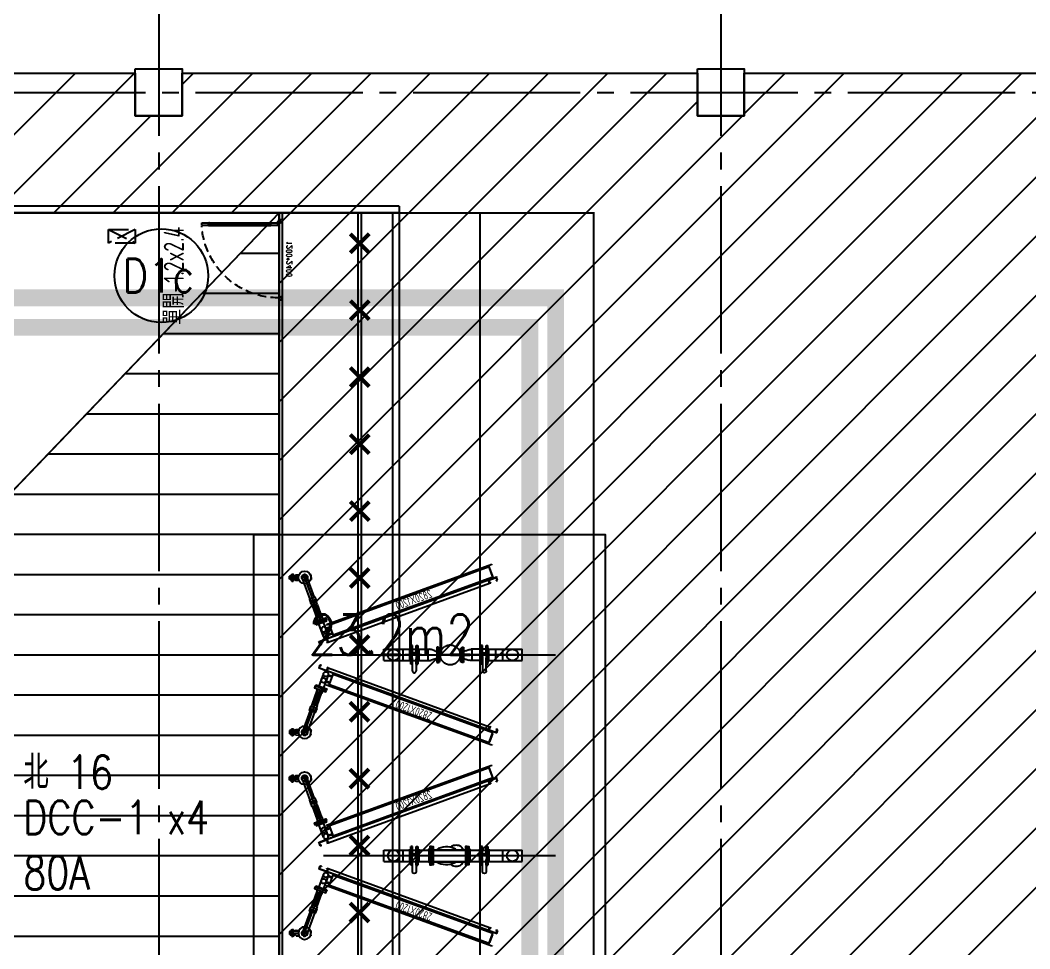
# Model space of a CAD drawing. Extents: x -18489 to 195597, y -1599 to 112111.
# Drawn here: x 20793 to 22302, y 6221 to 7608 of the extents above; entities that cross this region are included whole.
import ezdxf
from ezdxf.enums import TextEntityAlignment as Align

# ---------------------------------------------------------------- set-up
doc = ezdxf.new("R2010")
doc.units = 0
doc.header["$LTSCALE"] = 100
for name, pattern in [('188K-SM-03-F10-ARCH-PA-Y2257103$0$AP5A-SM-03-F20-ARCH-PA-Y2230801+Y2230803$0$ALL-PA-TXT-Y2221201$0$DASHED', [19.05, 12.7, -6.35]), ('188K-SM-07-F10-MECH-CR PIPE-Y2257103$0$XFM1Q20-200k$0$CENTER', [2, 1.25, -0.25, 0.25, -0.25]), ('X-S-FAB-L10$0$COL-CEN-LIN', [3.25, 2.5, -0.25, 0.25, -0.25]), ('X-S-FAB-L10$0$HIDDEN', [0.4, 0.3, -0.1])]:
    doc.linetypes.add(name, pattern=pattern)
for name, color, linetype in [('188K-SM-03-F10-ARCH-PA-Y2257103$0$K-0-Door-TXT', 53, 'Continuous'), ('188K-SM-03-F10-ARCH-PA-Y2257103$0$K-AREA', 53, 'Continuous'), ('188K-SM-03-F10-ARCH-PA-Y2257103$0$K-Door', 53, 'Continuous'), ('188K-SM-03-F10-ARCH-PA-Y2257103$0$K-P1S-4.2-單抗', 53, 'Continuous'), ('188K-SM-03-F10-ARCH-PA-Y2257103$0$K-TXT', 53, 'Continuous'), ('188K-SM-03-F10-ARCH-PA-Y2257103$0$K-岩棉 2hr 7.5-單抗', 53, 'Continuous'), ('188K-SM-03-F10-ARCH-PA-Y2257103$0$K-拆除', 53, 'Continuous'), ('188K-SM-07-F10-MECH-CR PIPE-Y2257103$0$00_AC_CHS_12℃', 4, 'Continuous'), ('188K-SM-07-F10-MECH-CR PIPE-Y2257103$0$00_AC_CHS_20℃', 3, 'Continuous'), ('188K-SM-07-F10-MECH-CR PIPE-Y2257103$0$00_DCC', 7, 'Continuous'), ('188K-SM-07-F10-MECH-CR PIPE-Y2257103$0$00_閥站分組', 1, 'Continuous'), ('188K-SM-07-F10-MECH-CR PIPE-Y2257103$0$XFM1Q20-200k$0$U-PCW-V', 2, 'Continuous'), ('X-S-FAB-L10$0$0-DIM-TXT', 8, 'Continuous'), ('X-S-FAB-L10$0$04', 8, 'Continuous'), ('X-S-FAB-L10$0$BLOCK', 8, 'Continuous'), ('X-S-FAB-L10$0$CCL', 8, 'X-S-FAB-L10$0$COL-CEN-LIN'), ('X-S-FAB-L10$0$COL-S', 8, 'Continuous'), ('X-S-FAB-L10$0$DIM-SEC', 8, 'Continuous'), ('X-S-FAB-L10$0$HATCH-L', 8, 'Continuous'), ('X-S-FAB-L10$0$OPEN-UP', 8, 'X-S-FAB-L10$0$HIDDEN'), ('X-S-FAB-L10$0$PEN4', 8, 'Continuous')]:
    doc.layers.add(name, color=color, linetype=linetype)
doc.styles.add('188K-SM-03-F10-ARCH-PA-Y2257103$0$AA-TXT', font='isocp.shx', dxfattribs={"width": 0.8, "bigfont": 'chineset.shx'})
doc.styles.add('188K-SM-03-F10-ARCH-PA-Y2257103$0$AP5A-SM-03-F20-ARCH-PA-Y2230801+Y2230803$0$ALL-PA-TXT-Y2221201$0$Standard', font='txt.shx', dxfattribs={"bigfont": 'chineset.shx'})
doc.styles.add('188K-SM-03-F10-ARCH-PA-Y2257103$0$Standard', font='txt.shx', dxfattribs={"bigfont": 'chineset.shx'})
doc.styles.add('188K-SM-07-F10-MECH-CR PIPE-Y2257103$0$XFM1Q20-200k$0$12P7-XCM2P10$0$AA-TXT', font='simplex.shx', dxfattribs={"bigfont": 'china.shx'})
doc.styles.add('188K-SM-07-F10-MECH-CR PIPE-Y2257103$0$XFM1Q20-200k$0$aa-txt', font='isocp.shx', dxfattribs={"bigfont": 'chineset.shx'})
doc.styles.add('X-S-FAB-L10$0$CHINA', font='simplex.shx', dxfattribs={"width": 0.75, "bigfont": 'chineset.shx'})
doc.styles.add('X-S-FAB-L10$0$Standard', font='', dxfattribs={"width": 0.8})
doc.styles.add('X-S-FAB-L10$0$TG_NOTE_TEXT', font='simplex.shx', dxfattribs={"width": 0.75, "bigfont": 'chineset.shx'})
doc.styles.get('X-S-FAB-L10$0$Standard').set_extended_font_data('Microsoft JhengHei')

# ---------------------------------------------------------------- blocks, each defined once
blk = doc.blocks.new('X-S-FAB-L10$0$FAB2-L05')
at = {"layer": 'X-S-FAB-L10$0$CCL'}
for p, q in [((-5160, 11005), (-5160, 0)), ((-4320, 11005), (-4320, 0)), ((-26880, 8220), (1210, 8220))]:
    blk.add_line(p, q, dxfattribs=at)
at = {"layer": 'X-S-FAB-L10$0$COL-S'}
for points in [[(-5195, 8255), (-5125, 8255), (-5125, 8185), (-5195, 8185)], [(-4355, 8255), (-4285, 8255), (-4285, 8185), (-4355, 8185)]]:
    blk.add_lwpolyline(points, close=True, dxfattribs=at)
blk = doc.blocks.new('*U225')
blk.add_lwpolyline([(0, 0.5), (65.247, 0.5), (65.554, 0.09), (65.554, 0.3), (65.554, 0.818), (65.796, 0.5, 0.234256), (65.797, 0.5), (131.109, 0.5)], format="xyb")
blk = doc.blocks.new('X-S-FAB-L10')
at = {"layer": 'X-S-FAB-L10$0$PEN4'}
h = blk.add_hatch(dxfattribs=at)
h.set_pattern_fill('LINE', color=256, scale=480)
h.set_pattern_definition([(0, (0, 0), (0, 60), [])])
h.paths.add_polyline_path([(16745, -35), (15995, -35), (15995, 35), (15925, 35), (15925, -35), (15155, -35), (15155, 35), (15085, 35), (15085, -35), (15155, -35), (15155, -250), (13920, -250), (19914.055, 6000), (21180, 7320), (21180, 5520), (23465, 5520), (23485, 3587.5), (24315, 3587.5), (24315, 1870), (17075, 1870), (17075, 2060), (16745, 2060), (16745, -21.034)])
at = {"layer": 'DefPoints'}
blk.add_lwpolyline([(16745, -35), (15995, -35), (15995, 35), (15925, 35), (15925, -35), (15155, -35), (15155, 35), (15085, 35), (15085, -35), (15155, -35), (15155, -250), (13920, -250), (19914.055, 6000), (21180, 7320), (21180, 5520), (23465, 5520), (23485, 3587.5), (24315, 3587.5), (24315, 1870), (17075, 1870), (17075, 2060), (16745, 2060), (16745, -21.034)], close=True, dxfattribs=at)
at = {"layer": 'X-S-FAB-L10$0$04'}
for p, q in [((20195, 7528.8), (20965, 7528.8)), ((20965, 7528.8), (20965, 7465)), ((21035, 7465), (21035, 7528.8)), ((21035, 7528.8), (21805, 7528.8)), ((21805, 7528.8), (21805, 7465)), ((21875, 7465), (21875, 7528.8)), ((21875, 7528.8), (22645, 7528.8)), ((20965, 7465), (21035, 7465)), ((21805, 7465), (21875, 7465)), ((21180, 7320), (19200, 7320)), ((21180, 5520), (21180, 7320))]:
    blk.add_line(p, q, dxfattribs=at)
at = {"layer": 'X-S-FAB-L10$0$COL-S'}
for p, q in [((20965, 7535), (21035, 7535)), ((20965, 7465), (20965, 7535)), ((21035, 7535), (21035, 7465)), ((21805, 7535), (21875, 7535)), ((21805, 7465), (21805, 7535)), ((21875, 7535), (21875, 7465)), ((21035, 7465), (20965, 7465)), ((21875, 7465), (21805, 7465))]:
    blk.add_line(p, q, dxfattribs=at)
at = {"layer": 'X-S-FAB-L10$0$HATCH-L', "linetype": 'Continuous'}
for p, q in [((20666.64, 7320), (20875.44, 7528.8)), ((20755.029, 7320), (20963.829, 7528.8)), ((20931.806, 7320), (21140.606, 7528.8)), ((21020.194, 7320), (21228.994, 7528.8)), ((21035, 7511.583), (21052.217, 7528.8)), ((21108.582, 7320), (21317.382, 7528.8)), ((21180, 7303.029), (21405.771, 7528.8)), ((21180, 7214.641), (21494.159, 7528.8)), ((21180, 7126.253), (21582.547, 7528.8)), ((21180, 7037.864), (21670.936, 7528.8)), ((21180, 6949.476), (21759.324, 7528.8)), ((21180, 6684.311), (22024.489, 7528.8)), ((21180, 6595.923), (22112.877, 7528.8)), ((21180, 6507.534), (22201.266, 7528.8)), ((21180, 6419.146), (22289.654, 7528.8)), ((21180, 6330.758), (22378.042, 7528.8)), ((21180, 6242.369), (22466.431, 7528.8)), ((21180, 6153.981), (22554.819, 7528.8)), ((21180, 6065.593), (22643.207, 7528.8)), ((21180, 5888.816), (22819.984, 7528.8)), ((21180, 5800.428), (22908.372, 7528.8)), ((21180, 5712.039), (22996.761, 7528.8)), ((21180, 5623.651), (23085.149, 7528.8)), ((21180, 5535.262), (23173.538, 7528.8)), ((21253.126, 5520), (23261.926, 7528.8)), ((21341.514, 5520), (23350.314, 7528.8)), ((21429.903, 5520), (23438.703, 7528.8)), ((21875, 7467.699), (21936.101, 7528.8)), ((21180, 6861.088), (21805, 7486.088)), ((21518.291, 5520), (23485, 7486.709)), ((20843.417, 7320), (20988.417, 7465)), ((21180, 6772.699), (21872.301, 7465)), ((21180, 5977.204), (22667.796, 7465))]:
    blk.add_line(p, q, dxfattribs=at)
at = {"layer": 'X-S-FAB-L10$0$OPEN-UP'}
for p, q in [((20925, 7295), (20965, 7275)), ((20965, 7295), (20925, 7275)), ((20925, 7295), (20965, 7295)), ((20925, 7275), (20925, 7295)), ((20965, 7295), (20965, 7275)), ((20965, 7275), (20925, 7275))]:
    blk.add_line(p, q, dxfattribs=at)
at = {"layer": 'X-S-FAB-L10$0$BLOCK'}
blk.add_blockref('X-S-FAB-L10$0$FAB2-L05', (26160, -720), dxfattribs=at)
at = {"layer": 'X-S-FAB-L10$0$DIM-SEC', "xscale": 79.99999999999999, "yscale": 79.99999999999999, "zscale": 79.99999999999999, "rotation": 46.19751215650524}
blk.add_blockref('*U225', (13948.869, -277.687), dxfattribs=at)
at = {"style": 'X-S-FAB-L10$0$TG_NOTE_TEXT', "width": 0.5, "flags": 1}
for p in [(7463.301, 9020), (18268.251, 8649), (11197.77, 4800.167), (16485.801, 4800.167), (25420.27, 2635), (13360, 320.001, 0), (7463.301, -33.333)]:
    blk.add_attdef('WH', text='', height=20, dxfattribs=at).set_placement(p, align=Align.BOTTOM_LEFT)
at = {"width": 0.5}
for style, p in [('X-S-FAB-L10$0$TG_NOTE_TEXT', (7585, 9020)), ('X-S-FAB-L10$0$TG_NOTE_TEXT', (18389.95, 8649)), ('X-S-FAB-L10$0$TG_NOTE_TEXT', (11117.5, 4813.5)), ('X-S-FAB-L10$0$TG_NOTE_TEXT', (16607.5, 4813.5)), ('X-S-FAB-L10$0$TG_NOTE_TEXT', (25350, 2635)), ('X-S-FAB-L10$0$Standard', (13129.375, 325.001, 0)), ('X-S-FAB-L10$0$TG_NOTE_TEXT', (7585, -20))]:
    blk.add_attdef('DESC', text='', height=10, dxfattribs=dict(at, style=style)).set_placement(p, align=Align.BOTTOM_LEFT)
for tag, style, p in [('TYPE', 'X-S-FAB-L10$0$TG_NOTE_TEXT', (7619.286, 9020)), ('NO', 'X-S-FAB-L10$0$TG_NOTE_TEXT', (7650.095, 9020)), ('TYPE', 'X-S-FAB-L10$0$TG_NOTE_TEXT', (18424.236, 8649)), ('NO', 'X-S-FAB-L10$0$TG_NOTE_TEXT', (18455.045, 8649)), ('NO', 'X-S-FAB-L10$0$TG_NOTE_TEXT', (11088.595, 4813.5)), ('TYPE', 'X-S-FAB-L10$0$TG_NOTE_TEXT', (11151.786, 4813.5)), ('TYPE', 'X-S-FAB-L10$0$TG_NOTE_TEXT', (16641.786, 4813.5)), ('NO', 'X-S-FAB-L10$0$TG_NOTE_TEXT', (16672.595, 4813.5)), ('NO', 'X-S-FAB-L10$0$TG_NOTE_TEXT', (25313, 2635)), ('TYPE', 'X-S-FAB-L10$0$TG_NOTE_TEXT', (25350, 2635)), ('NO', 'X-S-FAB-L10$0$Standard', (13100, 320.001, 0)), ('TYPE', 'X-S-FAB-L10$0$Standard', (13129.375, 320.001, 0)), ('TYPE', 'X-S-FAB-L10$0$TG_NOTE_TEXT', (7619.286, -20)), ('NO', 'X-S-FAB-L10$0$TG_NOTE_TEXT', (7650.095, -20))]:
    blk.add_attdef(tag, text='', height=10, dxfattribs=dict(at, style=style)).set_placement(p, align=Align.BOTTOM_RIGHT)
at = {"style": 'X-S-FAB-L10$0$TG_NOTE_TEXT', "width": 0.5, "flags": 1}
for rotation, p in [(180, (43, 7480)), (180, (943, 7480)), (90, (24310, 3717.77)), (270, (17080, 1711.699))]:
    blk.add_attdef('WH', text='', height=20, rotation=rotation, dxfattribs=at).set_placement(p, align=Align.BOTTOM_LEFT)
at = {"width": 0.5}
for rotation, style, p in [(180, 'X-S-FAB-L10$0$Standard', (317.625, 7480)), (180, 'X-S-FAB-L10$0$Standard', (1217.625, 7480)), (90, 'X-S-FAB-L10$0$TG_NOTE_TEXT', (24310, 3647.5)), (270, 'X-S-FAB-L10$0$TG_NOTE_TEXT', (17080, 1605))]:
    blk.add_attdef('DESC', text='', height=10, rotation=rotation, dxfattribs=dict(at, style=style)).set_placement(p, align=Align.BOTTOM_LEFT)
for tag, rotation, style, p in [('TYPE', 180, 'X-S-FAB-L10$0$Standard', (317.625, 7480)), ('NO', 180, 'X-S-FAB-L10$0$Standard', (347, 7480)), ('TYPE', 180, 'X-S-FAB-L10$0$Standard', (1217.625, 7480)), ('NO', 180, 'X-S-FAB-L10$0$Standard', (1247, 7480)), ('TYPE', 90, 'X-S-FAB-L10$0$TG_NOTE_TEXT', (24310, 3647.5)), ('NO', 90, 'X-S-FAB-L10$0$TG_NOTE_TEXT', (24310, 3610.5)), ('TYPE', 270, 'X-S-FAB-L10$0$TG_NOTE_TEXT', (17080, 1605)), ('NO', 270, 'X-S-FAB-L10$0$TG_NOTE_TEXT', (17080, 1573))]:
    blk.add_attdef(tag, text='', height=10, rotation=rotation, dxfattribs=dict(at, style=style)).set_placement(p, align=Align.BOTTOM_RIGHT)
at = {"layer": 'X-S-FAB-L10$0$0-DIM-TXT', "style": 'X-S-FAB-L10$0$CHINA', "width": 0.75}
for p in [(667.414, 7855.1, -2689.4), (22627.353, 6728.814), (25644.722, 6728.814), (24778.787, 5569.051), (1118.252, 4980), (417.801, 4594.623), (23874.84, 4355), (22927.43, 4330.122), (23749.869, 3901.367), (417.801, 3765.236), (1118.252, 3730), (417.801, 3115.79), (536.882, 2227.832), (16908.994, 1782.652), (888.445, 880.466), (16977.43, 750), (18878.841, 750), (25641.221, 553.233), (21364.03, 526.894)]:
    blk.add_attdef('HIG', text='', height=80, dxfattribs=at).set_placement(p, align=Align.MIDDLE_LEFT)
blk = doc.blocks.new('188K-SM-07-F10-MECH-CR PIPE-Y2257103$0$XFM1P20-200k$0$005')
at = {"layer": '188K-SM-07-F10-MECH-CR PIPE-Y2257103$0$00_DCC'}
h = blk.add_hatch(dxfattribs=at)
h.set_pattern_fill('AR-HBONE', color=60, scale=0.430893, angle=360, style=0)
h.set_pattern_definition([(135, (-2258.2576, -4619.8331), (-8e-16, 2.4374981), [5.1707143, -1.7235714]), (45, (-2259.4764, -4618.6144), (-8e-16, 2.4374981), [5.1707143, -1.7235714])])
h.paths.add_polyline_path([(21.88125, -3.01625), (21.88125, 3.01625), (5.88125, 3.01625), (5.88125, -3.01625)])
edge = h.paths.add_edge_path(flags=17)
edge.add_line((21.88125, 3.01625), (21.88125, -3.01625))
at = {"layer": '188K-SM-07-F10-MECH-CR PIPE-Y2257103$0$00_DCC', "color": 60}
for p, q in [((5.88125, 3.31625), (3, 3.31625)), ((5.88125, 3.31625), (5.88125, -3.31625)), ((21.88125, 3.01625), (5.88125, 3.01625)), ((5.88125, 3.01625), (5.88125, -3.01625)), ((21.88125, 3.31625), (24.7625, 3.31625)), ((21.88125, 3.31625), (21.88125, -3.31625)), ((21.88125, 3.01625), (21.88125, -3.01625)), ((21.88125, -3.01625), (21.88125, 3.01625)), ((28.2625, 3.31625), (24.7625, 3.31625)), ((28.2625, 3.31625), (28.2625, -3.31625)), ((5.88125, -3.31625), (3, -3.31625)), ((21.88125, -3.01625), (5.88125, -3.01625)), ((21.88125, -3.31625), (28.2625, -3.31625)), ((28.2625, -3.31625), (25.38125, -3.31625))]:
    blk.add_line(p, q, dxfattribs=at)
for points in [[(0, -7.6), (0, 7.6), (2.38125, 7.6), (2.38125, -7.6), (0, -7.6)], [(2.38125, 3.8975), (3, 3.8975), (3, -3.8975), (2.38125, -3.8975)]]:
    blk.add_lwpolyline(points, dxfattribs=at)
blk = doc.blocks.new('188K-SM-07-F10-MECH-CR PIPE-Y2257103$0$DCC_配管')
at = {"layer": '188K-SM-07-F10-MECH-CR PIPE-Y2257103$0$00_DCC', "color": 60}
for p, q in [((-64.6, 32.3, 0), (-64.6, 32.3, 0)), ((-63.2, 32.5, 0), (-58.3, 28.6, 0)), ((-73.6, 16.7, 0), (-78, 11.1, 0)), ((-77.8, 15.6, 0), (-75.1, 19, 0)), ((-71.2, 26.7, 0), (-62.1, 19.5, 0)), ((-63, 27.7, 0), (-70.3, 18.5, 0)), ((-36.4, 8.8), (-67.7, 19.6, 0)), ((-66.7, 23.1, 0), (-3.2, 1.1)), ((-34, 15.7), (-65.5, 26.6, 0)), ((-58.2, 27.2, 0), (-58.2, 27.2, 0)), ((-80.7, 9.1, 0), (-82.5, 6.8, 0)), ((-78.8, 3.9, 0), (-82.5, 6.8, 0)), ((-82.4, 11.2, 0), (-81.4, 12.6, 0)), ((-74.5, 5, 0), (-82.4, 11.2, 0)), ((-82.4, 10.5, 0), (-82.1, 10.8, 0)), ((-81.7, 9.8, 0), (-82.3, 10.3, 0)), ((-82.2, 8.1, 0), (-81.9, 8.5, 0)), ((-81.8, 7.8, 0), (-82.2, 8.1, 0)), ((-82.1, 10.3, 0), (-81.9, 10.7, 0)), ((-81.5, 8.2, 0), (-81.9, 8.5, 0)), ((-81.7, 10, 0), (-81.4, 10.3, 0)), ((-81.5, 9.8, 0), (-81.2, 10.1, 0)), ((-81.4, 12.6, 0), (-73.5, 6.3, 0)), ((-80.7, 12.7, 0), (-80.9, 12.4, 0)), ((-80.4, 12.5, 0), (-80.7, 12.2, 0)), ((-77, 6.2, 0), (-80.7, 9.1, 0)), ((-79.8, 12.1, 0), (-80.5, 12.7, 0)), ((-80, 12.1, 0), (-80.2, 11.8, 0)), ((-79.8, 12, 0), (-80, 11.7, 0)), ((-79.4, 8.8, 0), (-79.7, 8.3, 0)), ((-77, 13.5, 0), (-79.1, 10.8, 0)), ((-77, 6.2, 0), (-78.8, 3.9, 0)), ((-78.1, 4.8, 0), (-77.6, 4.5, 0)), ((-77.6, 7.4, 0), (-78, 7, 0)), ((-77.8, 5.2, 0), (-77.3, 4.9, 0)), ((-77.7, 14.1, 0), (-77.2, 13.8, 0)), ((-77.6, 4.5, 0), (-77.3, 4.9, 0)), ((-76.1, 5.6, 0), (-75.9, 5.9, 0)), ((-76.1, 5.4, 0), (-75.4, 4.9, 0)), ((-75.9, 5.4, 0), (-75.7, 5.7, 0)), ((-73.6, 10.8, 0), (-75.7, 8.2, 0)), ((-71.3, 14.9, 0), (-75.6, 9.3, 0)), ((-75.5, 5.1, 0), (-75.2, 5.4, 0)), ((-75.3, 4.9, 0), (-75, 5.2, 0)), ((-74.4, 7.8, 0), (-74.7, 7.4, 0)), ((-74.2, 7.6, 0), (-74.5, 7.3, 0)), ((-74.5, 5, 0), (-73.5, 6.3, 0)), ((-74.2, 7.8, 0), (-73.6, 7.2, 0)), ((-73.8, 7.2, 0), (-74, 6.9, 0)), ((-73.5, 7.1, 0), (-73.8, 6.7, 0)), ((-72.8, 10.3, 0), (-73.3, 10.7, 0)), ((-71.4, 10.5, 0), (-68.7, 13.9, 0)), ((1.2, 3.4), (-1.2, -3.4))]:
    blk.add_line(p, q, dxfattribs=at)
at = {"layer": '188K-SM-07-F10-MECH-CR PIPE-Y2257103$0$00_DCC', "color": 60, "elevation": 0}
for points in [[(-27.6, 14.6), (-33.6, 16.7), (-36.7, 7.8), (-30.7, 5.7)], [(-28.3, 14.8), (-27.6, 14.6), (-30.7, 5.7), (-31.4, 5.9)]]:
    blk.add_lwpolyline(points, dxfattribs=at)
at = {"layer": '188K-SM-07-F10-MECH-CR PIPE-Y2257103$0$00_DCC', "color": 60}
for centre, radius in [((-66.6, 23.1, 0), 9.44), ((-66.6, 23.1, 0), 4.44), ((-66.7, 23.1, 0), 3.65)]:
    blk.add_circle(centre, radius, dxfattribs=at)
for centre, radius, start, end in [((-63.8, 31.7, 0), 1, 51.7097, 141.7097), ((-77.1, 14.9, 0), 1, 141.7097, 231.7097), ((-65.3, 24.9, 0), 2.22, 232.789, 50.6303), ((-58.9, 27.9, 0), 1, 321.7097, 51.7097), ((-82.2, 10.4, 0), 0.143, 154.39, 309.0293), ((-82.2, 10.9, 0), 0.143, 334.39, 51.7097), ((-82, 10.7, 0), 0.143, 334.39, 129.0293), ((-81.7, 10.4, 0), 0.406, 188.1068, 275.3125), ((-81.8, 10.3, 0), 0.406, 8.1068, 95.3125), ((-81.6, 9.9, 0), 0.143, 154.39, 309.0293), ((-81.4, 10.2, 0), 0.143, 334.39, 129.0293), ((-81.1, 10, 0), 0.143, 51.7097, 129.0293), ((-81, 12.5, 0), 0.143, 231.7097, 309.0293), ((-80.8, 12.3, 0), 0.143, 154.39, 309.0293), ((-80.6, 12.6, 0), 0.143, 334.39, 129.0293), ((-80.3, 12.2, 0), 0.406, 188.1068, 275.3125), ((-80.4, 12.1, 0), 0.406, 8.1068, 95.3125), ((-80.1, 11.8, 0), 0.143, 154.39, 309.0293), ((-79.9, 12, 0), 0.143, 334.39, 129.0293), ((-79.9, 11.6, 0), 0.143, 154.39, 231.7097), ((-78.8, 11.8, 0), 1, 231.7097, 321.7097), ((-77.8, 13, 0), 1, 321.7097, 51.7097), ((-76, 5.5, 0), 0.143, 154.39, 309.0293), ((-76, 6, 0), 0.143, 334.39, 51.7097), ((-75.8, 5.8, 0), 0.143, 334.39, 129.0293), ((-75.5, 5.5, 0), 0.406, 188.1068, 275.3125), ((-74.8, 8.7, 0), 1, 141.7097, 231.7097), ((-75.6, 5.3, 0), 0.406, 8.1068, 95.3125), ((-75.3, 5, 0), 0.143, 154.39, 309.0293), ((-75.1, 5.3, 0), 0.143, 334.39, 129.0293), ((-74.9, 5.1, 0), 0.143, 51.7097, 129.0293), ((-74.8, 7.5, 0), 0.143, 231.7097, 309.0293), ((-73.9, 9.9, 0), 1, 51.7097, 141.7097), ((-74.6, 7.4, 0), 0.143, 154.39, 309.0293), ((-74.1, 7.3, 0), 0.406, 188.1068, 275.3125), ((-74.3, 7.6, 0), 0.143, 334.39, 129.0293), ((-74.2, 7.2, 0), 0.406, 8.1068, 95.3125), ((-73.9, 6.9, 0), 0.143, 154.39, 309.0293), ((-73.7, 7.1, 0), 0.143, 334.39, 129.0293), ((-73.7, 6.7, 0), 0.143, 154.39, 231.7097), ((-72.2, 11.1, 0), 1, 231.7097, 321.7097)]:
    blk.add_arc(centre, radius, start, end, dxfattribs=at)
at = {"layer": '188K-SM-07-F10-MECH-CR PIPE-Y2257103$0$00_DCC', "color": 60, "xscale": 1.210111893907765, "yscale": 1.210111893907765, "zscale": 1.210111893907765, "rotation": 160.8548292855056}
blk.add_blockref('188K-SM-07-F10-MECH-CR PIPE-Y2257103$0$XFM1P20-200k$0$005', (0, 0), dxfattribs=at)
blk = doc.blocks.new('188K-SM-07-F10-MECH-CR PIPE-Y2257103$0$DCC-1_2.82x1.2')
at = {"layer": '188K-SM-07-F10-MECH-CR PIPE-Y2257103$0$00_DCC', "color": 24}
for p, q in [((278, 32.1), (260.5, 32.1)), ((260.5, 30.3), (260.5, 32.1)), ((278, 30.3), (260.5, 30.3)), ((265.6, 10.2), (265.6, 30.3)), ((272.9, 10.2), (272.9, 30.3)), ((278, 30.3), (278, 32.1)), ((0, 25), (263, 25.1)), ((0, 24), (0, 25)), ((5, 25), (5, 5)), ((5, 25), (5, 5)), ((5, 23), (259, 23.1)), ((5, 8.6), (5, 21.4)), ((259, 25.1), (259, 5.1)), ((265.6, 20.6), (259, 20.6)), ((265.6, 19.4), (259, 19.4)), ((263, 25.1), (263, 24.1)), ((0, 6), (0, 5)), ((0, 5), (282, 5.1)), ((5, 7), (259, 7.1)), ((265.6, 10.8), (259, 10.8)), ((265.6, 9.6), (259, 9.6)), ((282, 5.1), (282, 6.1))]:
    blk.add_line(p, q, dxfattribs=at)
at = {"layer": '188K-SM-07-F10-MECH-CR PIPE-Y2257103$0$00_DCC'}
for p, q in [((0, 0), (0, 5)), ((0, 5), (12.5, 5)), ((2, 0), (0, 0)), ((12.2, 4.7), (0.3, 4.7)), ((0.3, 4.7), (0.3, 0.3)), ((0.3, 0.3), (2, 0.3)), ((2, 0.3), (2, 0)), ((10.5, 0), (10.5, 0.3)), ((10.5, 0.3), (12.2, 0.3)), ((12.5, 0), (10.5, 0)), ((12.2, 0.3), (12.2, 4.7)), ((12.5, 5), (12.5, 0)), ((12.5, 0), (12.5, 5)), ((269.5, 5.1), (269.5, 0.1)), ((269.5, 0.1), (269.5, 5.1)), ((269.5, 5.1), (282, 5.1)), ((271.5, 0.1), (269.5, 0.1)), ((281.7, 4.8), (269.8, 4.8)), ((269.8, 4.8), (269.8, 0.4)), ((269.8, 0.4), (271.5, 0.4)), ((271.5, 0.4), (271.5, 0.1)), ((280, 0.1), (280, 0.4)), ((280, 0.4), (281.7, 0.4)), ((282, 0.1), (280, 0.1)), ((281.7, 0.4), (281.7, 4.8)), ((282, 5.1), (282, 0.1))]:
    blk.add_line(p, q, dxfattribs=at)
at = {"layer": '188K-SM-07-F10-MECH-CR PIPE-Y2257103$0$00_DCC', "color": 3}
for p, q in [((12.5, 5), (269.5, 5.1)), ((269.5, 0.1), (12.5, 0))]:
    blk.add_line(p, q, dxfattribs=at)
at = {"layer": '188K-SM-07-F10-MECH-CR PIPE-Y2257103$0$00_DCC'}
blk.add_lwpolyline([(2, -0.2), (2, 0)], dxfattribs=at)
at = {"layer": '188K-SM-07-F10-MECH-CR PIPE-Y2257103$0$00_DCC', "color": 24}
for centre in [(269.3, 20), (269.3, 10.2)]:
    blk.add_circle(centre, 3.65, dxfattribs=at)
at = {"layer": '188K-SM-07-F10-MECH-CR PIPE-Y2257103$0$00_DCC', "xscale": -1, "rotation": 70.85482928510034}
blk.add_blockref('188K-SM-07-F10-MECH-CR PIPE-Y2257103$0$DCC_配管', (269.3, 32.1), dxfattribs=at)
at = {"layer": '188K-SM-07-F10-MECH-CR PIPE-Y2257103$0$00_DCC', "color": 24, "style": '188K-SM-07-F10-MECH-CR PIPE-Y2257103$0$XFM1Q20-200k$0$aa-txt', "width": 0.8}
blk.add_text('2820X1200', height=12.5, rotation=360, dxfattribs=at).set_placement((127.6, 15.8), align=Align.MIDDLE)
blk = doc.blocks.new('188K-SM-07-F10-MECH-CR PIPE-Y2257103$0$XFM1Q20-200k$0$BV-150V-T1')
at = {"color": 0, "linetype": 'ByBlock'}
for p, q in [((-5.2, 9.6), (-6.7, 9.6)), ((-6.7, -9.6), (-6.7, 9.6)), ((-2.7, 14), (-5.2, 14)), ((-5.2, -14), (-5.2, 14)), ((2.7, 14), (5.2, 14)), ((5.2, 14), (5.2, -14)), ((5.2, 9.6), (6.7, 9.6)), ((6.7, 9.6), (6.7, -9.6)), ((-5.2, -9.6), (-6.7, -9.6)), ((-2.7, -14), (-5.2, -14)), ((2.7, -8.4), (-2.7, -8.4)), ((2.7, -14), (5.2, -14)), ((5.2, -9.6), (6.7, -9.6))]:
    blk.add_line(p, q, dxfattribs=at)
blk.add_lwpolyline([(-2.7, 7.5), (-2.7, 24, -1), (2.7, 24), (2.7, 7.7, 0.028765), (2.9, 4.2), (3.3, 0.3, -1.044614), (-3.3, 0), (-2.9, 4.1, 0.028765)], format="xyb", close=True, dxfattribs=at)
for points in [[(-2.7, 14), (-2.7, 6.1)], [(2.7, 14), (2.7, 6.3)], [(-2.7, -2), (-2.7, -14)], [(2.7, -2), (2.7, -14)]]:
    blk.add_lwpolyline(points, dxfattribs=at)
blk = doc.blocks.new('188K-SM-07-F10-MECH-CR PIPE-Y2257103$0$XFM1Q20-200k$0$YS-06-B')
at = {"layer": '188K-SM-07-F10-MECH-CR PIPE-Y2257103$0$XFM1Q20-200k$0$U-PCW-V', "color": 0}
for p, q in [((55, 8.9), (6.9, 8.9)), ((55, -8.9), (6.9, -8.9))]:
    blk.add_line(p, q, dxfattribs=at)
for points in [[(18.6, 15.5, 0.133256), (14.6, 14.4, 0.106756), (10.9, 10.9, 0.036777), (9.6, 8.9, 0.036777)], [(28.8, 12.5, 0.064337), (26.3, 14.4, 0.133256), (22.3, 15.5)], [(9.6, -8.9, 0.036777), (10.9, -10.9, 0.106756), (14.6, -14.4, 0.133256), (18.6, -15.5)], [(22.3, -15.5, 0.133256), (26.3, -14.4, 0.064337), (28.8, -12.5, 0.064337)]]:
    blk.add_lwpolyline(points, format="xyb", dxfattribs=at)
for points in [[(1.4, -9.6), (0, -9.6), (0, 9.6), (1.4, 9.6)], [(4, -13.8), (1.4, -13.8), (1.4, 13.8), (4, 13.8), (4, -13.8)], [(4, -13.8), (6.5, -13.8), (6.5, 13.8), (4, 13.8), (4, -13.8)], [(57.5, -13.8), (55, -13.8), (55, 13.8), (57.5, 13.8), (57.5, -13.8)], [(57.5, -13.8), (60, -13.8), (60, 13.8), (57.5, 13.8), (57.5, -13.8)], [(60, -9.6), (61.5, -9.6), (61.5, 9.6), (60, 9.6)]]:
    blk.add_lwpolyline(points, dxfattribs=at)
for centre, radius, start, end in [((20.5, 4.3), 11.3, 80.5245, 99.4755), ((29, 0), 12.1, 121.7693, 132.5173), ((35.2, -14.3), 27.6, 57.3698, 116.9234), ((29, 0), 12.1, 227.4827, 238.2307), ((35.2, 14.3), 27.6, 243.0766, 302.6302), ((20.5, -4.3), 11.3, 260.5245, 279.4755)]:
    blk.add_arc(centre, radius, start, end, dxfattribs=at)
blk = doc.blocks.new('188K-SM-07-F10-MECH-CR PIPE-Y2257103$0$DCC-閥站(入)')
at = {"layer": '188K-SM-07-F10-MECH-CR PIPE-Y2257103$0$00_DCC', "color": 4}
for p, q in [((-8.4, 206.3, 0), (-8.4, 0, 0)), ((-8.4, 206.3), (8.4, 206.3)), ((8.4, 206.3, 0), (8.4, 0, 0)), ((-8.4, 177.7), (8.4, 177.7)), ((8.4, 112, 0), (8.4, 140.6, 0)), ((-8.4, 28.6), (8.4, 28.6)), ((-8.4, 0), (8.4, 0))]:
    blk.add_line(p, q, dxfattribs=at)
at = {"layer": '188K-SM-07-F10-MECH-CR PIPE-Y2257103$0$00_DCC', "color": 4, "linetype": '188K-SM-07-F10-MECH-CR PIPE-Y2257103$0$XFM1Q20-200k$0$CENTER'}
blk.add_line((0, 0, 0), (0, 206.3, 0), dxfattribs=at)
at = {"layer": '188K-SM-07-F10-MECH-CR PIPE-Y2257103$0$00_DCC', "color": 4}
for centre in [(0, 192), (0, 14.3)]:
    blk.add_circle(centre, 8.41, dxfattribs=at)
at = {"layer": '188K-SM-07-F10-MECH-CR PIPE-Y2257103$0$00_DCC', "color": 4, "rotation": 90}
for name, p in [('188K-SM-07-F10-MECH-CR PIPE-Y2257103$0$XFM1Q20-200k$0$BV-150V-T1', (0, 161)), ('188K-SM-07-F10-MECH-CR PIPE-Y2257103$0$XFM1Q20-200k$0$YS-06-B', (0, 77.9)), ('188K-SM-07-F10-MECH-CR PIPE-Y2257103$0$XFM1Q20-200k$0$BV-150V-T1', (0, 56.2))]:
    blk.add_blockref(name, p, dxfattribs=at)
blk = doc.blocks.new('188K-SM-07-F10-MECH-CR PIPE-Y2257103$0$XFM1Q20-200k$0$R6-4')
at = {"layer": '188K-SM-07-F10-MECH-CR PIPE-Y2257103$0$00_DCC', "color": 60}
for p, q in [((-5.7, 0), (5.7, 0)), ((-5.7, 0), (-5.7, -1)), ((-8.4, -14), (-8.4, -12.4)), ((8.4, -14), (-8.4, -14)), ((-6.2, -4.1), (-7.9, -9.3)), ((5.7, 0), (5.7, -1)), ((6.2, -4.1), (7.9, -9.3)), ((8.4, -14), (8.4, -12.4))]:
    blk.add_line(p, q, dxfattribs=at)
for centre, start, end in [((1.6, -12.4), 161.7321, 180), ((-15.7, -1), 341.7321, 0), ((15.7, -1), 180, 198.2679), ((-1.6, -12.4), 0, 18.2679)]:
    blk.add_arc(centre, 10, start, end, dxfattribs=at)
blk = doc.blocks.new('188K-SM-07-F10-MECH-CR PIPE-Y2257103$0$DCC-閥站(出)')
at = {"layer": '188K-SM-07-F10-MECH-CR PIPE-Y2257103$0$00_DCC', "color": 60, "linetype": '188K-SM-07-F10-MECH-CR PIPE-Y2257103$0$XFM1Q20-200k$0$CENTER'}
for p, q in [((-8.4, 206.3, 0), (-8.4, 140.2, 0)), ((-8.4, 206.3, 0), (8.4, 206.3, 0)), ((0, 0), (0, 206.3, 0)), ((8.4, 206.3, 0), (8.4, 140.2, 0)), ((-8.4, 177.7, 0), (8.4, 177.7, 0)), ((-10.8, 124.7, 0), (-0.3, 124.7, 0)), ((-10.8, 124.7, 0), (-10.8, 123.2, 0)), ((-10.8, 123.2, 0), (-0.3, 123.2, 0)), ((-10.7, 123.1, 0), (-10.8, 123.2, 0)), ((-0.3, 123.1, 0), (-10.7, 123.1, 0)), ((-7.8, 124.9, 0), (-0.3, 124.9, 0)), ((-7.8, 124.7, 0), (-7.8, 124.9, 0)), ((-7.3, 122.1, 0), (-7.3, 122.9, 0)), ((-6.7, 121.9, 0), (-0.3, 121.9, 0)), ((7.3, 124.9, 0), (-0.3, 124.9, 0)), ((10.2, 124.7, 0), (-0.3, 124.7, 0)), ((10.2, 123.2, 0), (-0.3, 123.2, 0)), ((-0.3, 123.1, 0), (10.1, 123.1, 0)), ((6.7, 121.9, 0), (-0.3, 121.9, 0)), ((6.7, 121.9, 0), (6.7, 122.9, 0)), ((7.3, 124.7, 0), (7.3, 124.9, 0)), ((10.1, 123.1, 0), (10.2, 123.2, 0)), ((10.2, 124.7, 0), (10.2, 123.2, 0)), ((-10.7, 91.5, 0), (-10.8, 91.4, 0)), ((-10.8, 91.4, 0), (-0.3, 91.4, 0)), ((-10.8, 89.9, 0), (-10.8, 91.4, 0)), ((-0.3, 91.5, 0), (-10.7, 91.5, 0)), ((-7.3, 93, 0), (-7.3, 91.7, 0)), ((6.7, 92.5, 0), (-7.3, 92.5, 0)), ((-0.3, 91.5, 0), (10.1, 91.5, 0)), ((10.2, 91.4, 0), (-0.3, 91.4, 0)), ((6.7, 92.5, 0), (6.7, 91.7, 0)), ((10.1, 91.5, 0), (10.2, 91.4, 0)), ((10.2, 89.9, 0), (10.2, 91.4, 0)), ((-10.8, 89.9, 0), (-0.3, 89.9, 0)), ((-7.8, 89.9, 0), (-7.8, 89.7, 0)), ((-7.8, 89.7, 0), (-0.3, 89.7, 0)), ((10.2, 89.9, 0), (-0.3, 89.9, 0)), ((7.3, 89.7, 0), (-0.3, 89.7, 0)), ((7.3, 89.9, 0), (7.3, 89.7, 0)), ((-8.4, 62.6, 0), (-8.4, 74, 0)), ((8.4, 62.6, 0), (8.4, 74, 0)), ((-8.4, 49.5, 0), (-8.4, 0, 0)), ((8.4, 49.5, 0), (8.4, 0, 0)), ((8.4, 39.5, 0), (-8.4, 39.5, 0)), ((-8.4, 28.6, 0), (8.4, 28.6, 0)), ((-8.4, 0, 0), (8.4, 0, 0))]:
    blk.add_line(p, q, dxfattribs=at)
at = {"layer": '188K-SM-07-F10-MECH-CR PIPE-Y2257103$0$00_DCC', "color": 60, "linetype": '188K-SM-07-F10-MECH-CR PIPE-Y2257103$0$XFM1Q20-200k$0$CENTER', "elevation": 0}
for points in [[(-11.4, 124.9), (11.4, 124.9), (11.4, 127.3), (-11.4, 127.3)], [(-11.4, 89.7), (11.4, 89.7), (11.4, 87.3), (-11.4, 87.3)]]:
    blk.add_lwpolyline(points, close=True, dxfattribs=at)
at = {"layer": '188K-SM-07-F10-MECH-CR PIPE-Y2257103$0$00_DCC', "color": 60, "linetype": '188K-SM-07-F10-MECH-CR PIPE-Y2257103$0$XFM1Q20-200k$0$CENTER'}
for centre, radius in [((0, 192, 0), 8.41), ((0, 107.3, 0), 14.9), ((0, 14.3, 0), 8.41)]:
    blk.add_circle(centre, radius, dxfattribs=at)
for centre, radius, start, end in [((-7.5, 122.9, 0), 0.2, 0, 90), ((-7.4, 120.6, 0), 1.5, 45, 85.3609), ((-7.5, 120.7, 0), 1.5, 345, 45), ((7.5, 120.7, 0), 1.5, 135, 195), ((7.4, 120.6, 0), 1.5, 94.6391, 135), ((6.9, 122.9, 0), 0.2, 90, 180), ((-7.5, 91.7, 0), 0.2, 270, 0), ((-8.4, 94, 0), 1.5, 317.6297, 21.3232), ((6.9, 91.7, 0), 0.2, 180, 270), ((8.4, 94, 0), 1.5, 158.6768, 222.3703)]:
    blk.add_arc(centre, radius, start, end, dxfattribs=at)
for name, p, rotation in [('188K-SM-07-F10-MECH-CR PIPE-Y2257103$0$XFM1Q20-200k$0$BV-150V-T1', (0, 161, 0), 90), ('188K-SM-07-F10-MECH-CR PIPE-Y2257103$0$XFM1Q20-200k$0$R6-4', (0, 126.3, 0), 180)]:
    blk.add_blockref(name, p, dxfattribs=dict(at, rotation=rotation))
at = {"layer": '188K-SM-07-F10-MECH-CR PIPE-Y2257103$0$00_DCC', "color": 60, "linetype": '188K-SM-07-F10-MECH-CR PIPE-Y2257103$0$XFM1Q20-200k$0$CENTER', "xscale": -1}
blk.add_blockref('188K-SM-07-F10-MECH-CR PIPE-Y2257103$0$XFM1Q20-200k$0$R6-4', (0, 88.3, 0), dxfattribs=at)
at = {"layer": '188K-SM-07-F10-MECH-CR PIPE-Y2257103$0$00_DCC', "color": 60, "linetype": '188K-SM-07-F10-MECH-CR PIPE-Y2257103$0$XFM1Q20-200k$0$CENTER', "xscale": -1, "rotation": 90}
blk.add_blockref('188K-SM-07-F10-MECH-CR PIPE-Y2257103$0$XFM1Q20-200k$0$BV-150V-T1', (0, 56.2, 0), dxfattribs=at)
blk = doc.blocks.new('188K-SM-07-F10-MECH-CR PIPE-Y2257103')
at = {"layer": '188K-SM-07-F10-MECH-CR PIPE-Y2257103$0$00_AC_CHS_12℃', "ltscale": 1000, "const_width": 25}
blk.add_lwpolyline([(1851.868, 8891.806), (17554.694, 8891.806), (17554.694, 8533.781), (18869.339, 8533.781), (18869.339, 8210.953), (19145.512, 8210.953), (19145.512, 7193.101), (21593.159, 7193.101), (21593.159, 6074.065)], dxfattribs=at)
at = {"layer": '188K-SM-07-F10-MECH-CR PIPE-Y2257103$0$00_AC_CHS_12℃', "ltscale": 1000, "const_width": 3, "elevation": 0}
blk.add_lwpolyline([(21246.144, 6359.948), (21593.159, 6359.948)], dxfattribs=at)
at = {"layer": '188K-SM-07-F10-MECH-CR PIPE-Y2257103$0$00_AC_CHS_20℃', "ltscale": 1000, "const_width": 25}
blk.add_lwpolyline([(1851.868, 8847.601), (17514.253, 8847.601), (17514.253, 8489.576), (18832.722, 8489.576), (18832.722, 8166.748), (19093.353, 8166.748), (19093.353, 7148.896), (21554.57, 7148.896), (21554.57, 6074.065)], dxfattribs=at)
at = {"layer": '188K-SM-07-F10-MECH-CR PIPE-Y2257103$0$00_AC_CHS_20℃', "ltscale": 1000, "const_width": 3, "elevation": 0}
blk.add_lwpolyline([(21246.144, 6659.836), (21593.159, 6659.836)], dxfattribs=at)
at = {"layer": '188K-SM-07-F10-MECH-CR PIPE-Y2257103$0$00_閥站分組', "ltscale": 1000, "elevation": 0}
blk.add_lwpolyline([(21142.149, 5946.79), (21142.149, 6839.746), (21666.917, 6839.746), (21666.917, 5946.79)], close=True, dxfattribs=at)
at = {"layer": '188K-SM-07-F10-MECH-CR PIPE-Y2257103$0$00_DCC', "xscale": -1, "rotation": 20.021059431338}
for p in [(21506.263, 6771.28, 0), (21506.263, 6471.392, 0)]:
    blk.add_blockref('188K-SM-07-F10-MECH-CR PIPE-Y2257103$0$DCC-1_2.82x1.2', p, dxfattribs=at)
at = {"layer": '188K-SM-07-F10-MECH-CR PIPE-Y2257103$0$00_DCC', "color": 4, "rotation": 90}
blk.add_blockref('188K-SM-07-F10-MECH-CR PIPE-Y2257103$0$DCC-閥站(出)', (21542.879, 6659.836, 0), dxfattribs=at)
at = {"layer": '188K-SM-07-F10-MECH-CR PIPE-Y2257103$0$00_DCC'}
for name, p, rotation in [('188K-SM-07-F10-MECH-CR PIPE-Y2257103$0$DCC-1_2.82x1.2', (21506.263, 6548.393, 0), 159.978940568662), ('188K-SM-07-F10-MECH-CR PIPE-Y2257103$0$DCC-閥站(入)', (21542.879, 6359.948, 0), 90), ('188K-SM-07-F10-MECH-CR PIPE-Y2257103$0$DCC-1_2.82x1.2', (21506.263, 6248.505, 0), 159.978940568662)]:
    blk.add_blockref(name, p, dxfattribs=dict(at, rotation=rotation))
at = {"layer": '188K-SM-07-F10-MECH-CR PIPE-Y2257103$0$00_閥站分組', "style": '188K-SM-07-F10-MECH-CR PIPE-Y2257103$0$XFM1Q20-200k$0$12P7-XCM2P10$0$AA-TXT', "width": 0.8}
for s, p in [('北 16', (20797.642, 6484.643)), ('DCC-1 x4', (20797.642, 6417.142)), ('80A', (20797.642, 6334.499))]:
    blk.add_text(s, height=50, dxfattribs=at).set_placement(p, align=Align.MIDDLE_LEFT)
blk = doc.blocks.new('188K-SM-03-F10-ARCH-PA-Y2257103$0$拆除')
at = {"color": 7, "const_width": 3}
for points in [[(7.07, -7.07), (-7.07, 7.07)], [(-7.07, -7.07), (7.07, 7.07)]]:
    blk.add_lwpolyline(points, dxfattribs=at)
blk = doc.blocks.new('188K-SM-03-F10-ARCH-PA-Y2257103$0$單開庫板門-1200x2400)圓型拉環鎖+輔助鎖)')
at = {"ltscale": 0.1}
for p, q in [((26008.6, -11403.6), (26004.5, -11403.6)), ((26004.5, -11403.6), (26004.5, -11414.1)), ((26008.6, -11414.1), (26008.6, -11403.6)), ((26004.5, -11414.1), (26004.5, -11415.3)), ((26004.5, -11414.1), (26008.6, -11414.1)), ((26004.5, -11415.4), (26004.6, -11415.5)), ((26008.6, -11414), (26004.6, -11414)), ((26004.6, -11414.3), (26004.6, -11414.2)), ((26004.6, -11415.3), (26004.6, -11414.5)), ((26004.7, -11414.1), (26006.5, -11414.1)), ((26005.1, -11414.4), (26004.7, -11414.4)), ((26004.7, -11414.5), (26005.1, -11414.5)), ((26004.7, -11414.5), (26004.7, -11506)), ((26004.7, -11506), (26004.7, -11414.5)), ((26004.7, -11414.5), (26004.7, -11414.5)), ((26004.7, -11415.4), (26004.7, -11415.3)), ((26005.2, -11414.4), (26005.2, -11414.4)), ((26006.5, -11414.1), (26006.6, -11414.1)), ((26006.6, -11414.1), (26006.6, -11414.1)), ((26006.6, -11414.1), (26008.4, -11414.1)), ((26008.4, -11414.4), (26008, -11414.4)), ((26008, -11414.4), (26008, -11414.4)), ((26008, -11414.5), (26008.4, -11414.5)), ((26008.4, -11506), (26008.4, -11414.5)), ((26008.4, -11414.5), (26008.4, -11414.5)), ((26008.4, -11414.5), (26008.4, -11506)), ((26008.4, -11415.3), (26008.4, -11415.4)), ((26008.5, -11414.2), (26008.5, -11414.3)), ((26008.5, -11414.5), (26008.5, -11415.3)), ((26008.5, -11415.5), (26008.6, -11415.4)), ((26008.6, -11415.3), (26008.6, -11414.1)), ((26008.6, -11506.4), (26004.5, -11506.4)), ((26004.5, -11506.4), (26004.5, -11518)), ((26004.7, -11506), (26004.7, -11506)), ((26008.4, -11506), (26008.4, -11506)), ((26008.6, -11518), (26008.6, -11506.4)), ((25999.5, -11519.7), (25999.5, -11523.2)), ((26002.5, -11519.1), (26000, -11519.1)), ((26000, -11523.7), (26002.4, -11523.7)), ((26002.4, -11523.7), (26004.1, -11522.6)), ((26002.9, -11518.5), (26002.6, -11518.5)), ((26002.6, -11518.5), (26002.6, -11521)), ((26002.6, -11521.9), (26002.6, -11519.3)), ((26002.6, -11521), (26002.9, -11521)), ((26003.4, -11521.9), (26002.6, -11521.9)), ((26002.9, -11521), (26002.9, -11518.5)), ((26003.3, -11522.2), (26003.3, -11522)), ((26003.3, -11522), (26003.4, -11522)), ((26004, -11522.2), (26003.3, -11522.2)), ((26008.3, -11517.5), (26003.6, -11517.5)), ((26003.6, -11517.5), (26003.6, -11517.7)), ((26003.6, -11517.7), (26008.3, -11517.7)), ((26004.1, -11521.9), (26003.9, -11521.9)), ((26003.9, -11522), (26004, -11522)), ((26004, -11522), (26004, -11522.2)), ((26004.2, -11522.4), (26004.2, -11521.9)), ((26004.5, -11518), (26008.6, -11518)), ((26008.3, -11517.7), (26008.3, -11517.5)), ((26114.8, -11521.9), (26115.1, -11521.9)), ((26114.8, -11522.4), (26114.8, -11521.9)), ((26114.9, -11522), (26114.9, -11522.2)), ((26115.1, -11522), (26114.9, -11522)), ((26114.9, -11522.2), (26115.7, -11522.2)), ((26116.6, -11523.7), (26114.9, -11522.6)), ((26115.5, -11521.9), (26116.3, -11521.9)), ((26115.7, -11522), (26115.5, -11522)), ((26115.7, -11522.2), (26115.7, -11522)), ((26116.3, -11521.9), (26116.3, -11519.3)), ((26116.5, -11519.1), (26119, -11519.1)), ((26119, -11523.7), (26116.6, -11523.7)), ((26119.5, -11519.7), (26119.5, -11523.2))]:
    blk.add_line(p, q, dxfattribs=at)
blk.add_lwpolyline([(26006.6, -11506.4), (26006.5, -11506.3), (26004.7, -11506.3, -0.414214), (26004.6, -11506.3), (26004.6, -11506.1, -0.414214), (26004.7, -11506.1), (26005.1, -11506.1, 0.414214), (26005.2, -11506.1), (26005.2, -11506, 0.414214), (26005.1, -11506), (26004.7, -11506, -0.414214), (26004.6, -11506), (26004.6, -11505.2, -0.414214), (26004.7, -11505.2), (26004.7, -11505.2, 0.414214), (26004.7, -11505.2), (26004.7, -11505, 0.72636), (26004.6, -11505), (26004.5, -11505.1, 0.158507), (26004.5, -11505.2), (26004.5, -11506.4, 0.414214), (26004.6, -11506.5), (26008.6, -11506.5, 0.414214), (26008.6, -11506.4), (26008.6, -11505.2, 0.158507), (26008.6, -11505.1), (26008.5, -11505, 0.72636), (26008.4, -11505), (26008.4, -11505.2, 0.414214), (26008.5, -11505.2, -0.414214), (26008.5, -11505.2), (26008.5, -11506, -0.414214), (26008.4, -11506), (26008, -11506, 0.414214), (26008, -11506), (26008, -11506.1, 0.414214), (26008, -11506.1), (26008.4, -11506.1, -0.414214), (26008.5, -11506.1), (26008.5, -11506.3, -0.414214), (26008.4, -11506.3), (26006.6, -11506.3)], format="xyb", close=True, dxfattribs=at)
for points in [[(25999.5, -11518.9), (25999.5, -11523.9)], [(26119.5, -11518.9), (26119.5, -11523.9)]]:
    blk.add_lwpolyline(points)
at = {"linetype": '188K-SM-03-F10-ARCH-PA-Y2257103$0$AP5A-SM-03-F20-ARCH-PA-Y2230801+Y2230803$0$ALL-PA-TXT-Y2221201$0$DASHED', "ltscale": 0.01}
blk.add_arc((26001.1, -11518.7), 115.3, 359.8531, 85.8135, dxfattribs=at)
at = {"ltscale": 0.1}
for centre, radius, start, end in [((26004.6, -11414.1), 0.0313, 90, 180), ((26004.6, -11415.3), 0.0313, 180, 216.0274), ((26004.7, -11414.2), 0.0313, 90, 180), ((26004.7, -11414.3), 0.0313, 180, 270), ((26004.7, -11414.5), 0.0313, 90, 180), ((26004.7, -11415.3), 0.0209, 180, 270), ((26004.7, -11415.4), 0.0313, 216.0274, 360), ((26004.7, -11415.3), 0.0209, 360, 90), ((26005.1, -11414.4), 0.0313, 270, 0), ((26005.1, -11414.4), 0.0313, 0, 90), ((26008, -11414.4), 0.0313, 90, 180), ((26008, -11414.4), 0.0313, 180, 270), ((26008.4, -11414.2), 0.0313, 360, 90), ((26008.4, -11414.3), 0.0313, 270, 0), ((26008.4, -11414.5), 0.0313, 0, 90), ((26008.5, -11415.3), 0.0209, 90, 180), ((26008.5, -11415.4), 0.0313, 180, 323.9726), ((26008.5, -11415.3), 0.0209, 270, 360), ((26008.6, -11414.1), 0.0313, 360, 90), ((26008.6, -11415.3), 0.0313, 323.9726, 360)]:
    blk.add_arc(centre, radius, start, end, dxfattribs=at)
for centre, major_axis, start_param, end_param in [((26000, -11519.7), (0.369, -0.369), 2.356194, 3.926991), ((26000, -11523.2), (-0.369, -0.369), 5.497787, 7.068583), ((26002.5, -11519.3), (0.111, -0.111), 7.068583, 8.63938), ((26003.4, -11521.9), (-0.0369, -0.0369), 0.785398, 3.926991), ((26003.9, -11521.9), (-0.0369, -0.0369), 3.926991, 7.068583), ((26004.1, -11521.9), (0.0369, -0.0369), 7.068583, 8.63938), ((26003.9, -11522.4), (0.221, -0.221), 6.162283, 7.068583), ((26114.8, -11521.9), (-0.0369, -0.0369), -2.356194, -0.785398), ((26115.1, -11522.4), (-0.221, -0.221), -0.785398, 0.120903), ((26115.1, -11521.9), (0.0369, -0.0369), -0.785398, 2.356194), ((26115.5, -11521.9), (0.0369, -0.0369), 2.356194, 5.497787), ((26116.5, -11519.3), (-0.111, -0.111), -2.356194, -0.785398), ((26119, -11519.7), (-0.369, -0.369), 2.356194, 3.926991), ((26119, -11523.2), (0.369, -0.369), -0.785398, 0.785398)]:
    blk.add_ellipse(centre, major_axis=major_axis, ratio=1, start_param=start_param, end_param=end_param, dxfattribs=at)
at = {"ltscale": 0.1, "extrusion": (0, 0, -1)}
blk.add_ellipse((26003.1, -11517.9), major_axis=(-0.516, 0.516), ratio=1, start_param=5.497787, end_param=11.780972, dxfattribs=at)
at = {"color": 8, "ltscale": 0.1, "style": '188K-SM-03-F10-ARCH-PA-Y2257103$0$AP5A-SM-03-F20-ARCH-PA-Y2230801+Y2230803$0$ALL-PA-TXT-Y2221201$0$Standard', "width": 0.85}
blk.add_text('1200*2400', height=8, dxfattribs=at).set_placement((26058.4, -11534.4), align=Align.MIDDLE_CENTER)
blk = doc.blocks.new('188K-SM-03-F10-ARCH-PA-Y2257103')
at = {"layer": '188K-SM-03-F10-ARCH-PA-Y2257103$0$K-AREA', "const_width": 3, "elevation": 0}
blk.add_lwpolyline([(19320, 7320), (21650, 7320), (21650, 5950), (24305, 5950), (24305, 5575), (23575, 5575), (23575, 5050), (23490, 5050), (23490, 4550), (23470, 4550), (23470, 3572.5), (24305, 3572.5), (24305, 2070), (16745, 2070)], dxfattribs=at)
at = {"layer": '188K-SM-03-F10-ARCH-PA-Y2257103$0$K-AREA', "color": 1, "const_width": 3}
blk.add_lwpolyline([(21480, 7320), (21650, 7320), (21650, 5955), (21480, 5955)], close=True, dxfattribs=at)
at = {"layer": '188K-SM-03-F10-ARCH-PA-Y2257103$0$K-P1S-4.2-單抗'}
for p, q in [((21179.5, 7320), (21179.5, 5950)), ((21184.5, 7320), (21184.5, 5950))]:
    blk.add_line(p, q, dxfattribs=at)
at = {"layer": '188K-SM-03-F10-ARCH-PA-Y2257103$0$K-TXT'}
blk.add_circle((21004, 7226.2, 0), 70, dxfattribs=at)
at = {"layer": '188K-SM-03-F10-ARCH-PA-Y2257103$0$K-岩棉 2hr 7.5-單抗'}
for p, q in [((21359.5, 7330), (19320, 7330)), ((21359.5, 7320), (19320, 7320)), ((21349.5, 7320), (21349.5, 5950)), ((21359.5, 7330), (21359.5, 5950))]:
    blk.add_line(p, q, dxfattribs=at)
at = {"layer": '188K-SM-03-F10-ARCH-PA-Y2257103$0$K-拆除'}
for p, q in [((21297.5, 7320), (21297.5, 5520)), ((21302.5, 7320), (21302.5, 5520))]:
    blk.add_line(p, q, dxfattribs=at)
at = {"layer": '188K-SM-03-F10-ARCH-PA-Y2257103$0$K-Door', "xscale": -1, "rotation": 90}
blk.add_blockref('188K-SM-03-F10-ARCH-PA-Y2257103$0$單開庫板門-1200x2400)圓型拉環鎖+輔助鎖)', (9660.6, 33309.5), dxfattribs=at)
at = {"layer": '188K-SM-03-F10-ARCH-PA-Y2257103$0$K-拆除', "xscale": 2, "yscale": 2, "zscale": 2}
for p in [(21300.4, 7274.6, 0), (21300.4, 7174.6, 0), (21300.4, 7074.6, 0), (21300.4, 6974.6, 0), (21300.4, 6874.6, 0), (21300.4, 6774.6, 0), (21300.4, 6674.6, 0), (21300, 6575, 0), (21300, 6475, 0), (21300, 6375, 0), (21300, 6275, 0)]:
    blk.add_blockref('188K-SM-03-F10-ARCH-PA-Y2257103$0$拆除', p, dxfattribs=at)
at = {"layer": '188K-SM-03-F10-ARCH-PA-Y2257103$0$K-0-Door-TXT', "style": '188K-SM-03-F10-ARCH-PA-Y2257103$0$AA-TXT', "width": 0.8}
blk.add_text('單開-1.2x2.4', height=30, rotation=90, dxfattribs=at).set_placement((21022.6, 7226.1, 0), align=Align.MIDDLE_CENTER)
at = {"layer": '188K-SM-03-F10-ARCH-PA-Y2257103$0$K-AREA', "color": 1, "style": '188K-SM-03-F10-ARCH-PA-Y2257103$0$Standard', "width": 0.8}
blk.add_text('23.2m2', height=60, dxfattribs=at).set_placement((21224.1, 6660))
at = {"layer": '188K-SM-03-F10-ARCH-PA-Y2257103$0$K-TXT', "style": '188K-SM-03-F10-ARCH-PA-Y2257103$0$Standard', "width": 0.85}
blk.add_text('D1c', height=50, dxfattribs=at).set_placement((20999.6, 7226.2, 0), align=Align.MIDDLE)

msp = doc.modelspace()

# ---------------------------------------------------------------- block references
msp.add_blockref('X-S-FAB-L10', (0, 0))

# ---------------------------------------------------------------- next in the draw order: block references
msp.add_blockref('188K-SM-07-F10-MECH-CR PIPE-Y2257103', (0, 0))

# ---------------------------------------------------------------- next in the draw order: block references
msp.add_blockref('188K-SM-03-F10-ARCH-PA-Y2257103', (0, 0))

doc.saveas('drawing.dxf')
